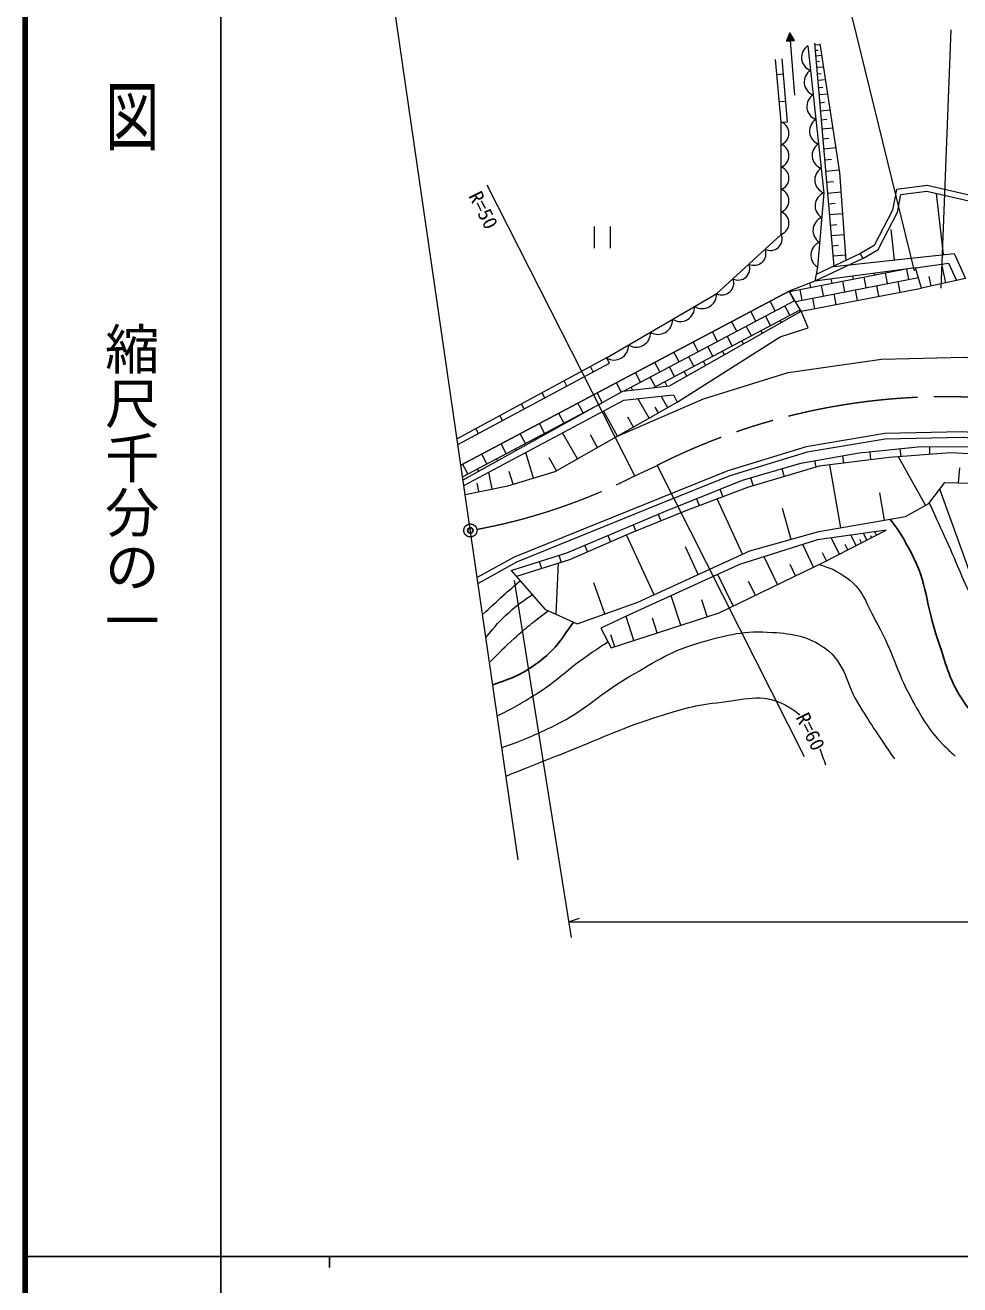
# Model space of a CAD drawing. Units: millimetres, scale not verified. Extents: x 40000 to 680000, y 20000 to 380000.
# Drawn here: x 40000 to 125952, y 202409 to 318286 of the extents above; entities that cross this region are included whole.
import ezdxf
from ezdxf.enums import TextEntityAlignment as Align

# ---------------------------------------------------------------- set-up
doc = ezdxf.new("R2010")
doc.units = ezdxf.units.MM
doc.header["$LTSCALE"] = 1000
doc.header["$PDMODE"] = 32
doc.header["$PDSIZE"] = 500
doc.linetypes.add('CHAIN', pattern=[18.5, 12, -1.5, 3.5, -1.5])
for name, color, linetype, lineweight in [('M-BGD', 7, 'Continuous', 13), ('M-BMK', 2, 'CHAIN', 13), ('M-STR-HTXT', 7, 'Continuous', 13), ('M-TTL', 2, 'Continuous', 140), ('M-TTL-BAND', 7, 'Continuous', 25)]:
    doc.layers.add(name, color=color, linetype=linetype, lineweight=lineweight)
doc.layers.add('M-OTRS', color=6, linetype='Continuous')
doc.styles.add('@ＭＳ ゴシック', font='')
doc.styles.add('ＭＳ ゴシック', font='')
doc.styles.get('@ＭＳ ゴシック').set_extended_font_data('@MS Gothic')
doc.styles.get('ＭＳ ゴシック').set_extended_font_data('MS Gothic')

msp = doc.modelspace()

# ---------------------------------------------------------------- linework, layer by layer
at = {"layer": 'M-BGD'}
for p, q in [((110320, 317582), (110007, 316804)), ((110356, 316832), (110299, 317530)), ((110754, 316865), (110320, 317582)), ((110381, 316834), (110320, 317582)), ((110406, 316836), (110349, 317534)), ((110007, 316804), (110754, 316865)), ((110032, 316806), (110028, 316855)), ((110057, 316808), (110049, 316907)), ((110082, 316810), (110069, 316959)), ((110107, 316812), (110090, 317011)), ((110131, 316814), (110111, 317063)), ((110156, 316816), (110132, 317115)), ((110181, 316818), (110153, 317167)), ((110206, 316820), (110174, 317219)), ((110231, 316822), (110194, 317270)), ((110256, 316824), (110215, 317322)), ((110281, 316826), (110236, 317374)), ((110306, 316828), (110257, 317426)), ((110331, 316830), (110278, 317478)), ((110430, 316838), (110378, 317486)), ((110788, 311851), (110381, 316834)), ((110401, 316585), (110381, 316834)), ((110455, 316840), (110407, 317438)), ((110480, 316842), (110436, 317390)), ((110505, 316844), (110465, 317343)), ((110530, 316846), (110493, 317295)), ((110555, 316848), (110522, 317247)), ((110580, 316850), (110551, 317199)), ((110605, 316852), (110580, 317151)), ((110630, 316854), (110609, 317104)), ((110655, 316857), (110638, 317056)), ((110680, 316859), (110667, 317008)), ((110705, 316861), (110696, 316960)), ((110729, 316863), (110725, 316912)), ((112576, 316640), (114378, 296072)), ((112591, 316473), (113123, 316520)), ((112634, 315975), (112933, 316001)), ((112678, 315477), (113275, 315529)), ((109535, 309377), (109014, 315136)), ((110101, 309410), (109609, 315181)), ((112725, 314944), (113058, 314973)), ((112771, 314411), (113437, 314470)), ((109729, 313775), (109142, 313725)), ((112823, 313817), (113195, 313850)), ((112875, 313223), (113618, 313288)), ((112934, 312560), (113348, 312596)), ((112992, 311896), (113821, 311969)), ((109942, 311276), (109368, 311227)), ((113056, 311156), (113519, 311197)), ((109535, 309377), (110101, 309410)), ((113121, 310416), (114046, 310497)), ((113194, 309591), (113710, 309636)), ((113266, 308765), (114298, 308856)), ((113347, 307844), (113922, 307895)), ((113427, 306923), (114579, 307024)), ((113518, 305895), (114160, 305951)), ((113608, 304867), (114892, 304980)), ((113697, 303851), (114332, 303907)), ((113786, 302835), (115056, 302947)), ((120226, 301090), (120542, 302710)), ((120542, 302710), (122912, 303026)), ((122912, 303026), (127180, 302038)), ((124447, 297187), (123824, 302815)), ((113872, 301847), (114490, 301901)), ((113959, 300859), (115194, 300967)), ((118448, 297653), (120226, 301090)), ((92317, 299769), (92317, 297769)), ((93817, 297769), (93817, 299769)), ((114043, 299898), (114644, 299951)), ((114127, 298937), (115328, 299043)), ((119945, 296689), (119633, 299503)), ((114209, 298003), (114793, 298054)), ((117025, 296823), (112615, 294730)), ((116811, 297275), (112730, 295338)), ((114291, 297068), (115459, 297171)), ((114378, 296072), (125441, 297297)), ((117025, 296823), (116811, 297275)), ((117025, 296823), (118448, 297653)), ((125441, 297297), (126484, 294989)), ((110287, 293791), (120836, 295835)), ((121884, 295975), (112615, 294730)), ((119302, 294519), (119112, 295501)), ((120094, 295691), (120085, 295734)), ((121266, 294899), (121078, 295867)), ((121884, 295975), (124927, 296388)), ((122438, 294108), (121884, 295975)), ((124679, 294596), (124307, 296304)), ((124927, 296388), (125656, 294808)), ((112615, 294730), (110263, 293831)), ((110828, 292877), (122152, 295071)), ((112240, 294169), (112164, 294558)), ((113412, 293378), (113222, 294359)), ((114203, 294550), (114129, 294934)), ((115375, 293758), (115185, 294740)), ((116167, 294930), (116114, 295200)), ((117339, 294138), (117148, 295120)), ((118130, 295310), (118100, 295467)), ((118511, 293347), (118320, 294329)), ((120474, 293727), (120284, 294709)), ((126484, 294989), (122438, 294108)), ((123312, 294298), (123126, 295152)), ((110263, 293831), (80072, 277801)), ((80072, 277801), (110263, 293831)), ((110732, 292948), (110263, 293831)), ((111370, 291963), (110263, 293831)), ((110270, 293818), (110268, 293833)), ((111448, 292997), (111258, 293979)), ((111370, 291963), (122438, 294108)), ((111370, 291963), (122438, 294108)), ((112620, 292206), (112430, 293187)), ((114584, 292586), (114393, 293568)), ((116547, 292966), (116357, 293948)), ((95093, 284644), (110773, 292970)), ((97801, 284950), (111284, 292109)), ((108966, 292010), (108497, 292893)), ((110318, 291596), (109849, 292479)), ((111281, 291913), (111201, 292065)), ((99264, 285115), (111370, 291963)), ((105433, 290134), (104964, 291017)), ((107199, 291072), (106730, 291955)), ((108551, 290658), (108082, 291541)), ((109540, 290928), (109435, 291127)), ((111992, 290442), (111370, 291963)), ((103666, 289196), (103197, 290079)), ((106785, 289720), (106316, 290603)), ((107799, 289943), (107668, 290189)), ((109433, 289611), (111992, 290442)), ((99956, 283593), (109433, 289611)), ((101900, 288258), (101431, 289142)), ((103252, 287844), (102783, 288727)), ((105018, 288782), (104549, 289665)), ((106057, 288958), (105902, 289251)), ((93454, 287675), (79718, 280235)), ((93731, 287190), (93454, 287675)), ((100133, 287320), (99664, 288204)), ((101486, 286906), (101017, 287789)), ((104316, 287973), (104135, 288313)), ((79796, 279701), (93731, 287190)), ((92246, 286393), (91985, 286879)), ((96600, 285445), (96131, 286328)), ((98367, 286382), (97898, 287266)), ((99719, 285968), (99250, 286851)), ((100833, 286003), (100602, 286437)), ((102574, 286988), (102369, 287375)), ((89824, 285091), (89567, 285569)), ((94815, 284542), (94365, 285390)), ((94976, 284631), (99264, 285115)), ((97953, 285030), (97484, 285914)), ((99052, 285091), (98836, 285499)), ((80267, 276457), (94976, 284631)), ((87785, 283995), (87532, 284467)), ((93067, 283570), (92599, 284452)), ((95045, 283801), (99610, 284285)), ((95848, 284729), (95717, 284976)), ((97381, 282131), (96354, 283940)), ((99087, 283100), (98481, 284165)), ((99610, 284285), (99956, 283593)), ((80224, 276750), (92992, 283528)), ((80342, 275939), (95045, 283801)), ((85899, 282982), (85649, 283447)), ((88750, 277229), (99956, 283593)), ((91301, 282631), (90832, 283514)), ((92193, 283084), (92184, 283100)), ((94487, 280488), (93174, 282801)), ((98234, 282615), (97931, 283148)), ((83902, 281908), (83655, 282367)), ((87768, 280755), (87299, 281638)), ((89535, 281693), (89066, 282576)), ((90444, 282113), (90418, 282162)), ((95934, 281309), (95421, 282214)), ((81694, 280722), (81451, 281174)), ((86002, 279817), (85533, 280700)), ((88695, 281141), (88651, 281224)), ((90787, 278386), (89420, 280793)), ((92637, 279437), (91980, 280593)), ((84235, 278879), (83766, 279762)), ((85198, 279198), (85119, 279348)), ((86947, 280170), (86885, 280286)), ((116700, 278944), (122405, 279534)), ((120450, 279331), (120527, 278585)), ((122405, 279534), (128601, 279484)), ((123163, 279528), (123157, 278791)), ((82469, 277941), (82000, 278825)), ((83450, 278226), (83352, 278410)), ((86752, 276627), (86040, 278986)), ((88861, 277292), (88178, 278496)), ((111340, 278009), (116700, 278944)), ((112594, 278228), (112700, 277621)), ((119454, 278501), (113012, 277714)), ((115151, 278673), (115270, 277990)), ((117667, 279044), (117744, 278292)), ((125109, 278944), (119454, 278501)), ((122807, 274128), (120301, 278567)), ((129781, 278698), (125109, 278944)), ((80702, 277003), (80233, 277887)), ((81701, 277255), (81586, 277472)), ((82943, 275624), (82634, 277165)), ((84392, 275915), (88750, 277229)), ((84864, 276057), (84509, 277237)), ((105980, 276436), (111340, 278009)), ((113012, 277714), (106423, 275747)), ((109574, 277491), (109791, 276753)), ((115013, 272051), (114003, 277835)), ((125838, 276176), (125945, 277567)), ((80460, 275126), (84392, 275915)), ((81710, 275377), (81556, 276147)), ((98899, 273583), (105980, 276436)), ((106714, 276651), (106935, 275900)), ((123098, 274292), (124573, 276210)), ((124573, 276210), (128345, 276126)), ((106423, 275747), (100915, 273682)), ((101734, 274725), (101992, 274086)), ((105959, 269618), (103627, 274699)), ((103878, 275589), (104157, 274897)), ((119030, 272752), (118592, 275263)), ((89801, 269748), (98899, 273583)), ((100915, 273682), (95604, 271518)), ((110443, 270988), (109657, 273817)), ((120969, 273091), (123098, 274292)), ((95901, 272320), (96146, 271739)), ((98211, 273294), (98468, 272685)), ((113003, 271700), (120969, 273091)), ((95604, 271518), (90047, 269108)), ((93592, 271346), (93841, 270754)), ((97829, 265886), (95304, 271388)), ((106639, 269930), (113003, 271700)), ((113504, 268912), (119175, 271845)), ((116415, 270418), (115922, 271372)), ((117399, 270926), (117081, 271541)), ((117843, 271156), (117763, 271310)), ((118287, 271386), (118128, 271693)), ((91449, 270442), (91707, 269828)), ((101894, 267752), (100728, 270292)), ((112502, 268429), (111503, 270499)), ((114888, 269628), (114121, 271111)), ((115652, 270023), (115405, 270500)), ((116907, 270672), (116748, 270979)), ((84700, 268117), (89801, 269748)), ((90047, 269108), (85184, 267564)), ((87279, 268942), (87486, 268295)), ((89078, 269517), (89286, 268867)), ((96354, 265209), (106639, 269930)), ((103816, 264240), (113504, 268912)), ((109189, 266831), (107959, 269382)), ((113702, 269014), (113318, 269756)), ((84700, 268117), (87798, 264577)), ((88835, 264096), (89037, 268788)), ((105107, 264862), (103710, 267759)), ((110845, 267630), (110346, 268665)), ((93322, 264126), (92304, 266977)), ((107148, 265847), (106533, 267122)), ((100288, 263087), (99408, 265782)), ((102733, 263886), (102234, 265414)), ((87798, 264577), (90749, 263207)), ((90749, 263207), (96354, 265209)), ((93883, 260995), (103816, 264240)), ((95977, 261679), (95259, 263876)), ((98133, 262383), (97692, 263730)), ((92949, 262814), (93883, 260995)), ((94220, 261105), (93861, 262203))]:
    msp.add_line(p, q, dxfattribs=at)
for points in [[(111976, 316375), (113441, 302867), (112863, 296038), (112615, 294730)], [(115495, 296650), (114931, 304725), (113114, 316578)], [(271394, 308901), (251582, 300729), (242044, 295903), (233238, 290070), (214521, 280788), (186981, 269484), (179917, 270498), (172065, 270651), (165986, 271594), (156562, 274140), (150125, 276045), (141337, 278681), (133695, 280333), (126201, 280871), (119049, 280717), (111812, 279485), (104630, 277296), (84983, 269345), (81572, 267463)], [(271547, 308424), (251791, 300274), (242296, 295470), (233488, 289636), (214728, 280332), (187045, 268969), (179876, 269999), (172021, 270151), (165882, 271105), (156426, 273659), (149982, 275566), (141212, 278197), (133624, 279836), (126188, 280370), (119096, 280218), (111928, 278998), (104797, 276824), (98086, 274117), (85198, 268893), (81649, 266934)], [(93454, 287675), (103595, 293591), (109535, 299043), (109535, 309377)], [(177884, 284938), (175887, 283055), (173978, 282604), (153723, 288951), (146181, 292800), (132694, 300196), (127337, 302515), (122937, 303534), (120120, 303158), (119749, 301256), (118070, 298011), (116773, 297255)], [(94487, 280488), (102390, 283928), (110170, 286333), (118751, 287550), (126382, 287758), (135646, 286659), (143989, 284284)], [(130878, 256103), (129043, 261929), (124103, 275599)], [(119175, 271845), (112865, 270928), (105685, 268666), (95555, 264043), (92949, 262814)]]:
    msp.add_lwpolyline(points, dxfattribs=at)
for centre, radius, start, end in [((112660, 315310), 1266, 122.73593, 249.64131), ((112904, 313059), 1266, 122.73593, 249.64131), ((113149, 310808), 1266, 122.73593, 249.64131), ((113393, 308557), 1266, 122.73593, 249.64131), ((109122, 308344), 1113, 291.77516, 68.22484), ((109122, 306277), 1113, 291.77516, 68.22484), ((113637, 306305), 1266, 122.73593, 249.64131), ((109122, 304210), 1113, 291.77516, 68.22484), ((113881, 304054), 1266, 122.73593, 249.64131), ((109122, 302143), 1113, 291.77516, 68.22484), ((113924, 301680), 1282, 112.16093, 238.16597), ((109122, 300076), 1113, 291.77516, 68.22484), ((113731, 299404), 1282, 112.16093, 238.16597), ((108538, 298638), 1076, 242.9818, 22.11014), ((113539, 297127), 1282, 112.16093, 238.16597), ((107053, 297275), 1076, 242.9818, 22.11014), ((105568, 295912), 1076, 242.9818, 22.11014), ((104083, 294549), 1076, 242.9818, 22.11014), ((102261, 293548), 1335, 238.6519, 1.8698), ((100233, 292364), 1335, 238.6519, 1.8698), ((98204, 291181), 1335, 238.6519, 1.8698), ((96176, 289998), 1335, 238.6519, 1.8698), ((94148, 288814), 1335, 238.6519, 1.8698)]:
    msp.add_arc(centre, radius, start, end, dxfattribs=at)
for points, knots in [([(123128, 274332), (123915, 272643), (124113, 272213), (124736, 270852), (125776, 268580), (126197, 267230), (127357, 265018), (127966, 263856), (128176, 263455), (128988, 262083)], [0, 0, 0, 0, 1, 1, 1, 2, 2, 2, 3, 3, 3, 3]), ([(112984, 268661), (113979, 268409), (114412, 268174), (115228, 267672), (117070, 266539), (117342, 265020), (118399, 263133), (119812, 260609), (120079, 258930), (121469, 256392), (122442, 254616), (122987, 253565), (124405, 252121), (124832, 251686), (124990, 251505), (125540, 251053)], [0, 0, 0, 0, 1, 1, 1, 2, 2, 2, 3, 3, 3, 4, 4, 4, 5, 5, 5, 5]), ([(82063, 264078), (82861, 264822), (83069, 265015), (83726, 265603), (84421, 266226), (84649, 266421), (85526, 267174)], [0, 0, 0, 0, 1, 1, 1, 2, 2, 2, 2]), ([(82372, 261954), (83301, 263092), (83594, 263477), (84527, 264301), (85302, 264987), (85625, 265219), (86642, 265898)], [0, 0, 0, 0, 1, 1, 1, 2, 2, 2, 2]), ([(82706, 259650), (83754, 260747), (84066, 261056), (84994, 261898), (86157, 262954), (86607, 263277), (88124, 264426)], [0, 0, 0, 0, 1, 1, 1, 2, 2, 2, 2]), ([(83839, 251840), (86146, 252651), (86874, 252971), (88731, 253889), (91609, 255312), (92818, 256803), (95606, 258394), (98077, 259805), (99440, 260766), (102180, 261531), (104664, 262225), (106149, 262618), (108721, 262432), (110691, 262290), (111959, 262121), (113560, 260964), (115516, 259550), (115445, 257702), (116730, 255658), (117942, 253730), (118361, 253108), (119934, 250786)], [0, 0, 0, 0, 1, 1, 1, 2, 2, 2, 3, 3, 3, 4, 4, 4, 5, 5, 5, 6, 6, 6, 7, 7, 7, 7]), ([(83419, 254737), (85229, 255674), (85766, 255977), (87196, 256893), (89054, 258082), (89885, 259046), (91701, 260297), (92433, 260800), (92676, 260973), (93592, 261561)], [0, 0, 0, 0, 1, 1, 1, 2, 2, 2, 3, 3, 3, 3]), ([(84220, 249215), (86835, 250261), (87496, 250523), (89599, 251353), (92800, 252618), (94534, 253494), (97808, 254557), (100028, 255277), (101297, 255690), (103615, 255958), (106051, 256240), (107717, 256895), (109889, 255758), (110414, 255483), (110850, 255171), (111221, 254823)], [0, 0, 0, 0, 1, 1, 1, 2, 2, 2, 3, 3, 3, 4, 4, 4, 5, 5, 5, 5])]:
    msp.add_open_spline(points, degree=3, knots=knots, dxfattribs=at)
at = {"layer": 'M-BGD', "lineweight": 25}
for points, knots in [([(119559, 272845), (120514, 271563), (120777, 271058), (121435, 269841), (122994, 266962), (122813, 264918), (123905, 261832), (124614, 259828), (124793, 258589), (125874, 256759), (126803, 255187), (127553, 254360), (129077, 253355), (130480, 252431), (131404, 251716), (133082, 251787), (135448, 251886), (136453, 253340), (138421, 254657), (140877, 256299), (141813, 257809), (144262, 259462), (146090, 260697), (147072, 261572), (149167, 262266), (150149, 262591), (150785, 262678), (151803, 262499), (153708, 262164), (154472, 261078), (156075, 259996), (157858, 258793), (158446, 257392), (160480, 256693), (162295, 256068), (163444, 256261), (165352, 256058), (169077, 255662), (171262, 255669), (174840, 255254)], [0, 0, 0, 0, 1, 1, 1, 2, 2, 2, 3, 3, 3, 4, 4, 4, 5, 5, 5, 6, 6, 6, 7, 7, 7, 8, 8, 8, 9, 9, 9, 10, 10, 10, 11, 11, 11, 12, 12, 12, 13, 13, 13, 13]), ([(83003, 257600), (84910, 258270), (85714, 258571), (87163, 259663), (88699, 260820), (89203, 261593), (90410, 263365)], [0, 0, 0, 0, 1, 1, 1, 2, 2, 2, 2])]:
    msp.add_open_spline(points, degree=3, knots=knots, dxfattribs=at)
at = {"layer": 'M-BGD'}
msp.add_open_spline([(113081, 251728), (113255, 251258), (113420, 250766), (113593, 250252)], degree=3, dxfattribs=at)
at = {"layer": 'M-BMK'}
msp.add_line((96073, 276838), (98114, 277789), dxfattribs=at)
msp.add_circle((80942, 271803), 600, dxfattribs=at)
for centre, radius, start, end in [((124632, 225242), 58859, 74.49955, 116.77744), ((71726, 324751), 53744, 280.5133, 296.93757)]:
    msp.add_arc(centre, radius, start, end, dxfattribs=at)
at = {"layer": 'M-OTRS'}
msp.add_point((80942, 271803), dxfattribs=at)
at = {"layer": 'M-STR-HTXT'}
for p, q in [((121786, 295699), (113215, 330729)), ((85338, 241515), (73905, 320291)), ((124232, 294098), (125149, 317864)), ((96073, 276838), (82483, 303583)), ((98114, 277789), (111630, 251006)), ((84973, 267202), (90209, 234356)), ((89980, 235796), (90980, 236146)), ((89980, 235796), (203504, 235796))]:
    msp.add_line(p, q, dxfattribs=at)
at = {"layer": 'M-TTL'}
msp.add_line((40000, 380000), (40000, 20000), dxfattribs=at)
at = {"layer": 'M-TTL-BAND'}
for p, q in [((58000, 370000), (58000, 20000)), ((40000, 205000), (579000, 205000)), ((68000, 205000), (68000, 204000))]:
    msp.add_line(p, q, dxfattribs=at)

# ---------------------------------------------------------------- texts
at = {"layer": 'M-STR-HTXT', "style": 'ＭＳ ゴシック'}
msp.add_text('R=50', height=1320, rotation=296.938, dxfattribs=at).set_placement((80387, 302398), align=Align.BOTTOM_LEFT)
msp.add_text('R=60', height=1320, rotation=296.431, dxfattribs=at).set_placement((112078, 251229), align=Align.BOTTOM_RIGHT)
at = {"layer": 'M-TTL-BAND', "style": '@ＭＳ ゴシック', "width": 1.4}
msp.add_text('平  面  図', height=3666, rotation=270, dxfattribs=at).set_placement((49777, 306475), align=Align.MIDDLE_RIGHT)
at = {"layer": 'M-TTL-BAND', "style": '@ＭＳ ゴシック'}
msp.add_text('縮尺千分の一', height=3666, rotation=270, dxfattribs=at).set_placement((49777, 261030), align=Align.MIDDLE_RIGHT)

doc.saveas('drawing.dxf')
